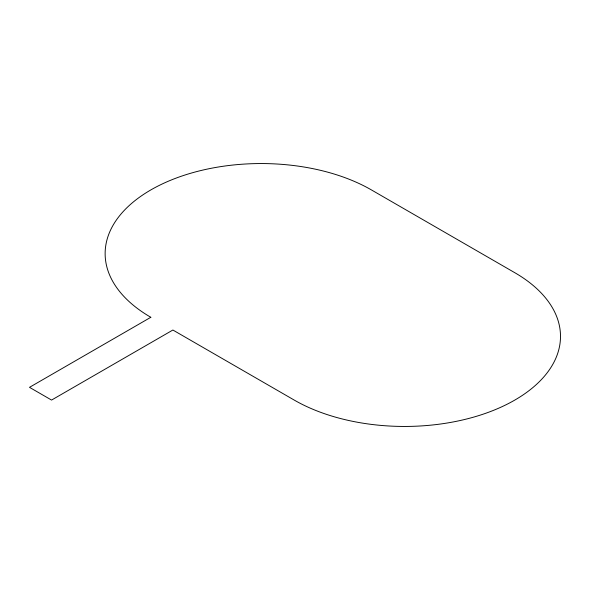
<?xml version="1.0" encoding="UTF-8"?>
<svg xmlns="http://www.w3.org/2000/svg" width="590" height="590" viewBox="0 0 590 590"><rect width="100%" height="100%" fill="white"/><g stroke="black" fill="none" stroke-linecap="round" stroke-linejoin="round"><path stroke-width="0.89" d="M150.826 317.287L29.5 387.335L51.559 400.072L172.885 330.024L294.218 400.072A155.989 90.056 0 0 0 514.812 400.072A155.989 90.056 0 0 0 514.812 272.713L371.427 189.928A155.989 90.056 0 0 0 150.826 189.928A155.989 90.056 0 0 0 150.826 317.287"/></g></svg>
